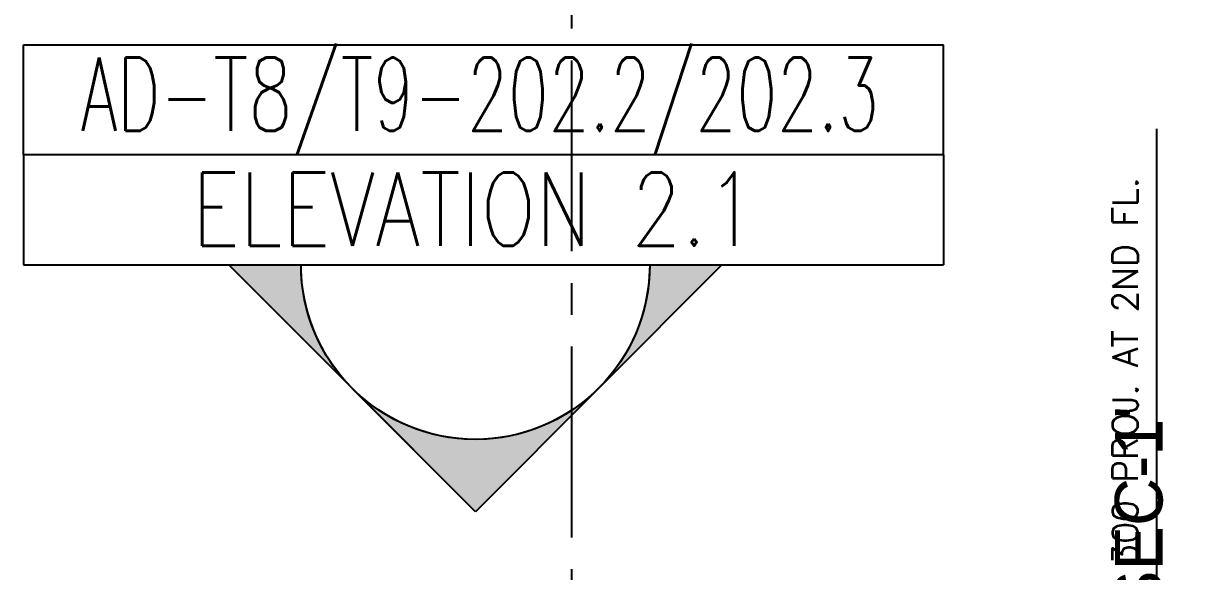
# Model space of a CAD drawing. Header units: millimetres. Extents: x 1124992 to 1258557, y -5767803 to -5695799.
# Drawn here: x 1220305 to 1224935, y -5707436 to -5705283 of the extents above; entities that cross this region are included whole.
import ezdxf

# ---------------------------------------------------------------- set-up
doc = ezdxf.new("R2010")
doc.units = ezdxf.units.MM
doc.header["$LTSCALE"] = 1000
doc.header["$MEASUREMENT"] = 0
for name, pattern in [('$1$AUDIT_D_120904163729-0', [0]), ('$36$HIDDEN', [0.375, 0.25, -0.125]), ('$5$AUDIT_D_120904163729-0', [0]), ('$5$HIDDEN', [0.375, 0.25, -0.125]), ('AUDIT_D_120904163729-0', [0]), ('T8_PROFILE SECTIONS$0$PHANTOM2', [1.25, 0.625, -0.125, 0.125, -0.125, 0.125, -0.125]), ('T8_REFUGE COLUMNS$0$CENTER2', [1.125, 0.75, -0.125, 0.125, -0.125])]:
    doc.linetypes.add(name, pattern=pattern)
doc.layers.get('0').update_dxf_attribs({"linetype": 'AUDIT_D_120904163729-0'})
for name, color, linetype in [('$0$A-HATCH -160', 251, '$1$AUDIT_D_120904163729-0'), ('$1$A-DIM', 1, '$5$AUDIT_D_120904163729-0'), ('$21$A-DIMENSIONS', 2, '$36$HIDDEN'), ('T8(T9 IS SIMILAR) - DIMENSION & TEXTING$0$T8_REFUGE COLUMNS$0$a-section line', 92, 'Continuous'), ('T8_PROFILE SECTIONS$0$A-PROFILE SECTIONS', 81, 'T8_PROFILE SECTIONS$0$PHANTOM2'), ('T8_REFUGE COLUMNS$0$A-CENTERLINE', 193, 'T8_REFUGE COLUMNS$0$CENTER2'), ('T8_TYPICAL COLUMNS$0$A-RCC COLS', 3, 'Continuous')]:
    doc.layers.add(name, color=color, linetype=linetype)
doc.layers.add('T8(T9 IS SIMILAR)$0$D&W', color=8, linetype='Continuous', lineweight=25)
doc.styles.add('$6$Romans 1', font='romans.shx', dxfattribs={"height": 100})
doc.styles.add('T8(T9 IS SIMILAR) - DIMENSION & TEXTING$0$T8_REFUGE COLUMNS$0$TEXT1', font='simplex.shx', dxfattribs={"width": 0.8})
doc.styles.add('T8_PROFILE SECTIONS$0$arial', font='sanss___.ttf')
doc.dimstyles.new('$2$ALPINE S', dxfattribs={"dimscale": 0, "dimtxt": 100, "dimasz": 75, "dimexe": 0, "dimexo": 0, "dimgap": 75, "dimtad": 1, "dimdec": 0, "dimzin": 0, "dimdsep": 46, "dimtxsty": '$6$Romans 1', "dimblk": '$6$_ArchTick', "dimcen": 0.09, "dimclrd": 256, "dimclre": 256, "dimclrt": 7, "dimadec": 0, "dimazin": 0, "dimtfac": 1, "dimtdec": 0, "dimtofl": 0, "dimtmove": 1, "dimatfit": 0, "dimldrblk": '$2$_Open90', "dimfxl": 1, "dimtolj": 1, "dimtzin": 0, "dimarcsym": 0})

# ---------------------------------------------------------------- blocks, each defined once
blk = doc.blocks.new('T8(T9 IS SIMILAR) - DIMENSION & TEXTING')
at = {"layer": 'T8(T9 IS SIMILAR) - DIMENSION & TEXTING$0$T8_REFUGE COLUMNS$0$a-section line', "extrusion": (6.49692e-15, 1.108e-09, 1)}
h = blk.add_hatch(color=8, dxfattribs=at)
edge = h.paths.add_edge_path()
edge.add_line((1222768.8, -5706231.5), (1223052.9, -5706231.5))
edge.add_line((1223052.9, -5706231.5), (1222083, -5707201.4))
edge.add_line((1222083, -5707201.4), (1221113.2, -5706231.5))
edge.add_line((1221113.2, -5706231.5), (1221397.2, -5706231.5))
edge.add_ellipse((1222083, -5706231.5), major_axis=(-484.9, -484.9), ratio=1, start_angle=315, end_angle=495)
at = {"layer": 'T8(T9 IS SIMILAR) - DIMENSION & TEXTING$0$T8_REFUGE COLUMNS$0$a-section line', "linetype": 'Continuous'}
for p, q in [((1220305.5, -5705799.5, 0.5), (1220305.5, -5705367.5, 0.5)), ((1220305.5, -5705367.5, 0.5), (1223924.9, -5705367.5, 0.5)), ((1221113.2, -5705367.5, 0.5), (1221397.2, -5705367.5, 0.5)), ((1222768.8, -5705367.5, 0.5), (1223052.9, -5705367.5, 0.5)), ((1223924.9, -5705799.5, 0.5), (1223924.9, -5705367.5, 0.5)), ((1223924.9, -5705799.5, 0.5), (1220305.5, -5705799.5, 0.5)), ((1223924.9, -5705799.5, 0.5), (1220305.5, -5705799.5, 0.5)), ((1220305.5, -5705799.5, 0.5), (1220305.5, -5706231.5, 0.5)), ((1223924.9, -5705799.5, 0.5), (1223924.9, -5706231.5, 0.5)), ((1220305.5, -5706231.5, 0.5), (1223924.9, -5706231.5, 0.5)), ((1222083, -5707201.4, 0.5), (1221113.2, -5706231.5, 0.5)), ((1223052.9, -5706231.5, 0.5), (1222083, -5707201.4, 0.5))]:
    blk.add_line(p, q, dxfattribs=at)
at = {"layer": 'T8(T9 IS SIMILAR) - DIMENSION & TEXTING$0$T8_REFUGE COLUMNS$0$a-section line'}
for p, q in [((1222083, -5707201.4, 0.5), (1221598.1, -5706716.4, 0.5)), ((1222568, -5706716.4, 0.5), (1222083, -5707201.4, 0.5))]:
    blk.add_line(p, q, dxfattribs=at)
at = {"layer": 'T8(T9 IS SIMILAR) - DIMENSION & TEXTING$0$T8_REFUGE COLUMNS$0$a-section line', "extrusion": (-6.49698e-15, -1.108e-09, -1)}
blk.add_ellipse((1222083, -5706231.5, 0.5), major_axis=(-484.9, -484.9, 0), ratio=1, start_param=3.926991, end_param=7.068583, dxfattribs=at)
at = {"layer": 'T8(T9 IS SIMILAR) - DIMENSION & TEXTING$0$T8_REFUGE COLUMNS$0$a-section line', "linetype": 'Continuous', "extrusion": (-6.49695e-15, -1.108e-09, -1)}
blk.add_ellipse((1222083, -5706231.5, 0.5), major_axis=(484.9, -484.9, 0), ratio=1, start_param=5.497787, end_param=8.63938, dxfattribs=at)
at = {"layer": 'T8(T9 IS SIMILAR) - DIMENSION & TEXTING$0$T8_REFUGE COLUMNS$0$a-section line', "extrusion": (-6.49693e-15, -1.108e-09, -1)}
blk.add_ellipse((1222083, -5706231.5, 0.5), major_axis=(-484.9, -484.9, 0), ratio=1, start_param=-1.570796, end_param=0, dxfattribs=at)
at = {"layer": 'T8(T9 IS SIMILAR) - DIMENSION & TEXTING$0$T8_REFUGE COLUMNS$0$a-section line', "extrusion": (-6.49687e-15, 1.108e-09, 1), "char_height": 288, "width": 3463.414, "attachment_point": 5, "text_direction": (1, 0, 0), "style": 'T8(T9 IS SIMILAR) - DIMENSION & TEXTING$0$T8_REFUGE COLUMNS$0$TEXT1'}
for s, insert in [('{\\W0.65;AD-\\W0.7;T8/\\W0.65;T9-202.2/202.3}', (1222100.8, -5705608.9, 0.5)), ('ELEVATION 2.1', (1222079.1, -5706012.2, 0.5))]:
    blk.add_mtext(s, dxfattribs=dict(at, insert=insert))
blk = doc.blocks.new('T8_REFUGE COLUMNS')
at = {"layer": 'T8_REFUGE COLUMNS$0$A-CENTERLINE'}
blk.add_line((1222462.1, -5720802.9), (1222462.1, -5702690.8), dxfattribs=at)
blk = doc.blocks.new('T8_TYPICAL COLUMNS')
at = {"layer": 'T8_TYPICAL COLUMNS$0$A-RCC COLS', "linetype": 'ByBlock'}
blk.add_blockref('T8_REFUGE COLUMNS', (0, 0), dxfattribs=at)
blk = doc.blocks.new('T8(T9 IS SIMILAR)')
at = {"layer": 'T8(T9 IS SIMILAR)$0$D&W', "linetype": 'ByBlock'}
blk.add_blockref('T8_TYPICAL COLUMNS', (0, 0), dxfattribs=at)
blk = doc.blocks.new('PROFILE SECTION LINE T9')
at = {"layer": 'T8_PROFILE SECTIONS$0$A-PROFILE SECTIONS', "linetype": 'ByBlock', "insert": (39070.6, 4008.7, 0), "char_height": 187.5, "attachment_point": 7, "rotation": 90, "style": 'T8_PROFILE SECTIONS$0$arial'}
blk.add_mtext_dynamic_manual_height_columns("SEC-1'", width=301.334, gutter_width=500, heights=[0], dxfattribs=at)
blk = doc.blocks.new('$6$_ArchTick')
at = {"color": 0, "linetype": 'ByBlock', "const_width": 0.15}
blk.add_lwpolyline([(-0.5, -0.5), (0.5, 0.5)], dxfattribs=at)
blk = doc.blocks.new('*D73')
at = {"layer": '$1$A-DIM', "lineweight": -2, "transparency": 16777216}
for p, q in [((39932, 10946), (39932, 13103.2)), ((39932, 10646), (39932, 10571))]:
    blk.add_line(p, q, dxfattribs=at)
at = {"layer": '$1$A-DIM', "linetype": '$5$HIDDEN', "lineweight": -2, "transparency": 16777216}
for p, q in [((40103.2, 10946), (39932, 10946)), ((40103.2, 10646), (39932, 10646))]:
    blk.add_line(p, q, dxfattribs=at)
at = {"layer": '$1$A-DIM', "linetype": 'ByBlock', "lineweight": -2, "transparency": 16777216, "xscale": 75, "yscale": 75, "zscale": 75}
for p, rotation in [((39932, 10946), 270), ((39932, 10646), 90)]:
    blk.add_blockref('$6$_ArchTick', p, dxfattribs=dict(at, rotation=rotation))
at = {"layer": '$1$A-DIM', "color": 7, "linetype": 'ByBlock', "transparency": 16777216, "insert": (39807, 12149.6), "char_height": 100, "attachment_point": 5, "rotation": 90, "style": '$6$Romans 1'}
blk.add_mtext('\\A1;300 PROJ. AT 2ND FL.', dxfattribs=at)
blk = doc.blocks.new('$2$_Open90')
at = {"color": 0, "linetype": 'ByBlock', "lineweight": -2}
for p, q in [((0, 0), (-1, 0)), ((-0.5, 0.5), (0, 0)), ((0, 0), (-0.5, -0.5))]:
    blk.add_line(p, q, dxfattribs=at)
blk = doc.blocks.new('2ndflproj')
at = {"layer": '$1$A-DIM', "linetype": 'ByBlock'}
dim = blk.add_linear_dim(base=(39932, 10946, 0.6), p1=(40103.2, 10646, 0.6), p2=(40103.2, 10946, 0.6), angle=270, text='<> PROJ. AT 2ND FL.', dimstyle='$2$ALPINE S', override={"dimscale": 1, "dimtmove": 0, "dimfxl": 5, "dimarcsym": 1}, dxfattribs=at)
dim.commit()
dim.dimension.update_dxf_attribs({"geometry": '*D73', "text_midpoint": (39932, 12149.6, 0.6), "dimtype": 128})

msp = doc.modelspace()

# ---------------------------------------------------------------- block references
at = {"layer": '$21$A-DIMENSIONS', "linetype": 'ByBlock'}
msp.add_blockref('T8(T9 IS SIMILAR)', (0, 0), dxfattribs=at)

# ---------------------------------------------------------------- next in the draw order: block references
at = {"layer": '$0$A-HATCH -160', "linetype": 'ByBlock'}
msp.add_blockref('T8(T9 IS SIMILAR) - DIMENSION & TEXTING', (0, 0), dxfattribs=at)

# ---------------------------------------------------------------- next in the draw order: block references
at = {"linetype": 'ByBlock'}
msp.add_blockref('2ndflproj', (1184832.069, -5718799.863), dxfattribs=at)
at = {"layer": 'T8_PROFILE SECTIONS$0$A-PROFILE SECTIONS', "linetype": 'ByBlock'}
msp.add_blockref('PROFILE SECTION LINE T9', (1185718.17, -5711615.765, -0.024), dxfattribs=at)

doc.saveas('drawing.dxf')
